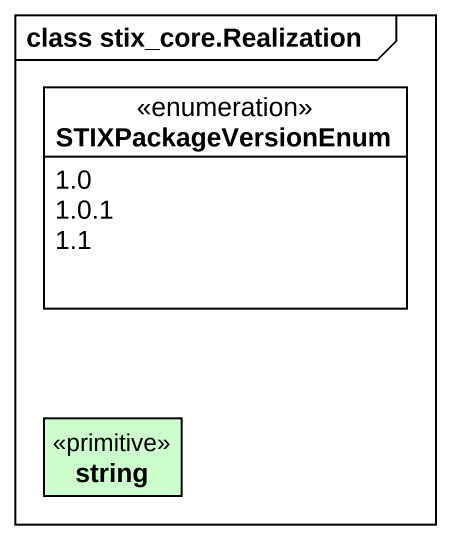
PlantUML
@startuml
mainframe class stix_core.Realization
hide circle
hide empty members
enum STIXPackageVersionEnum {
  1.0
  1.0.1
  1.1
}
class string <<primitive>> #CCFFCC
@enduml
